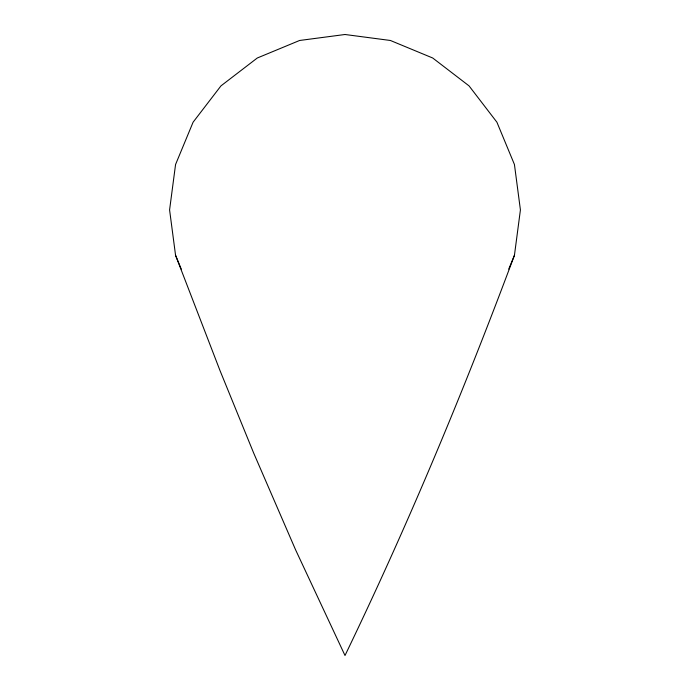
<?xml version="1.0" encoding="UTF-8"?>
<svg xmlns="http://www.w3.org/2000/svg" width="690" height="690" viewBox="0 0 690 690"><rect width="100%" height="100%" fill="white"/><g stroke="black" fill="none" stroke-linecap="round" stroke-linejoin="round"><path stroke-width="1.03" d="M514.438 255.317L520.415 209.915L514.438 164.513L496.912 122.208L469.036 85.879L432.708 58.003L390.402 40.477L345 34.5L299.598 40.477L257.292 58.003L220.964 85.879L193.088 122.208L175.562 164.513L169.585 209.915L175.562 255.317L220.041 370.677L253.644 452.976L295.596 549.844L345 655.5C407.997 524.978 463.74 391.066 514.438 255.317L508.737 269.091M175.562 255.317L181.263 269.091"/></g></svg>
